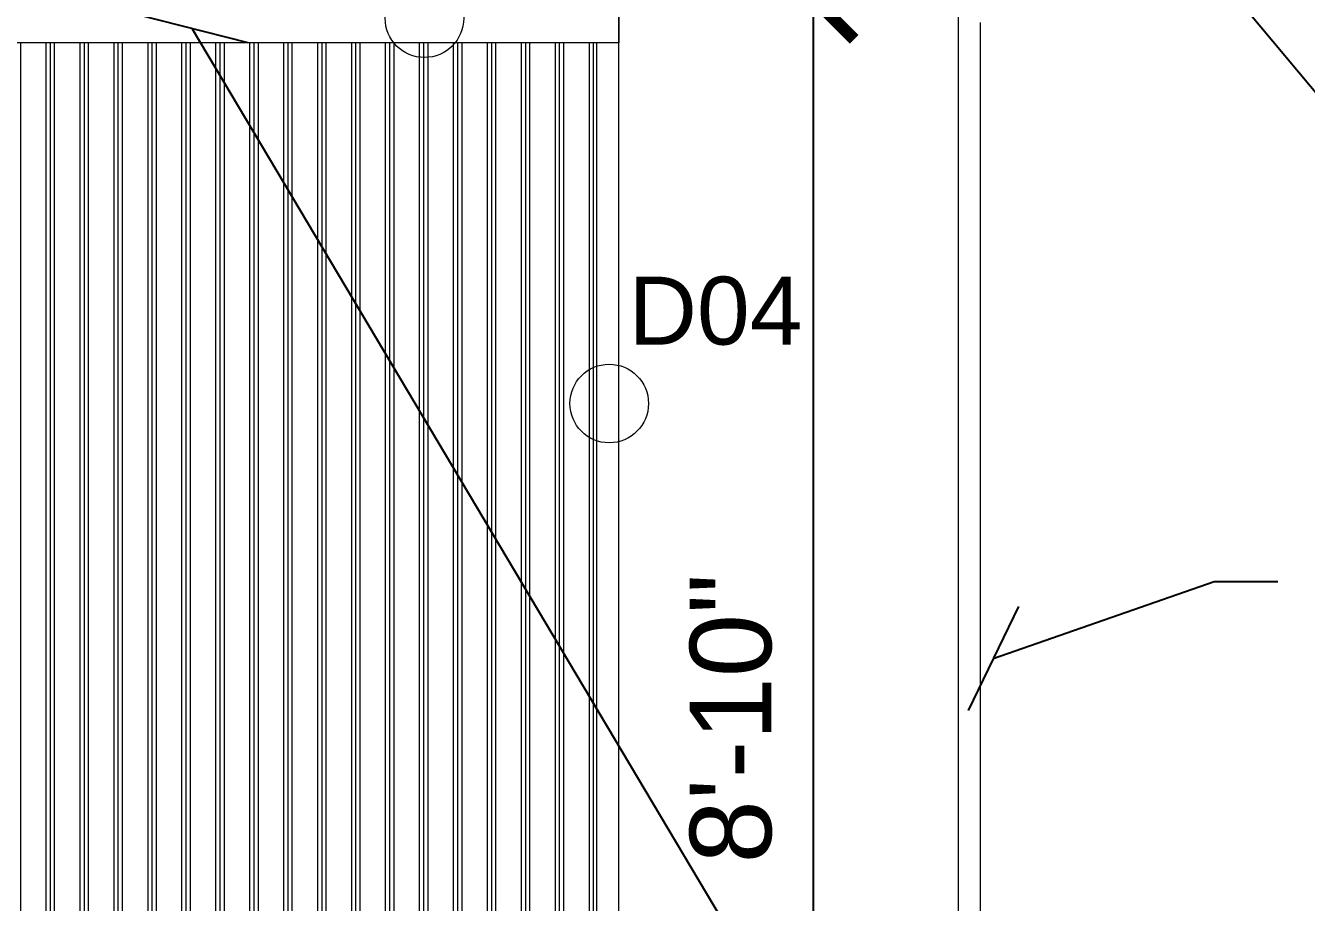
# Model space of a CAD drawing. Extents: x 65572 to 72871, y 30718 to 33858.
# Drawn here: x 66226.9 to 66321.2, y 33456 to 33520.6 of the extents above; entities that cross this region are included whole.
import ezdxf

# ---------------------------------------------------------------- set-up
doc = ezdxf.new("R2010")
doc.units = 0
doc.header["$LTSCALE"] = 0.5
doc.header["$MEASUREMENT"] = 0
doc.layers.get('0').update_dxf_attribs({"color": 20, "linetype": 'CONTINUOUS'})
doc.layers.get('DEFPOINTS').update_dxf_attribs({"linetype": 'CONTINUOUS', "lineweight": 5})
for name, color, linetype, lineweight in [('Annotations', 40, 'CONTINUOUS', 5), ('Hatches', 8, 'CONTINUOUS', 5), ('Viewed', 150, 'CONTINUOUS', 9)]:
    doc.layers.add(name, color=color, linetype=linetype, lineweight=lineweight)
doc.styles.get("Standard").update_dxf_attribs({"font": 'arial.ttf'})
doc.dimstyles.new('ARCH', dxfattribs={"dimscale": 96, "dimtxt": 0.0625, "dimasz": 0.0625, "dimexe": 0.04, "dimexo": 0.09375, "dimgap": 0.03125, "dimtad": 1, "dimdec": 0, "dimrnd": 0.0625, "dimzin": 3, "dimdsep": 46, "dimlunit": 4, "dimtxsty": 'Standard', "dimblk1": 'ARCHTICK', "dimblk2": 'ARCHTICK', "dimsah": 1, "dimcen": 0, "dimdle": 0.03125, "dimclrd": 256, "dimclre": 256, "dimclrt": 256, "dimazin": 0, "dimtfac": 1, "dimtdec": 0, "dimtmove": 2, "dimatfit": 3, "dimldrblk": 'OBLIQUE', "dimfxl": 0.3, "dimfxlon": 1, "dimfrac": 2, "dimarcsym": 0})

# ---------------------------------------------------------------- blocks, each defined once
blk = doc.blocks.new('_ArchTick')
at = {"const_width": 0.15}
blk.add_lwpolyline([(-0.5, -0.5), (0.5, 0.5)], dxfattribs=at)
blk = doc.blocks.new('*D9')
at = {"layer": 'Annotations', "linetype": 'ByBlock', "lineweight": -2}
for p, q in [((66284.95, 33413.562), (66284.95, 33525.563)), ((66279.623, 33522.563), (66288.79, 33522.563)), ((66279.623, 33416.562), (66288.79, 33416.562))]:
    blk.add_line(p, q, dxfattribs=at)
at = {"layer": 'DEFPOINTS', "color": 0}
for p in [(66270.623, 33522.563), (66284.95, 33522.563), (66270.623, 33416.562)]:
    blk.add_point(p, dxfattribs=at)
at = {"layer": 'Annotations', "lineweight": -2, "xscale": 6, "yscale": 6, "zscale": 6}
for p, rotation in [((66284.95, 33522.563), 89.99999999708184), ((66284.95, 33416.562), 269.9999999970818)]:
    blk.add_blockref('_ArchTick', p, dxfattribs=dict(at, rotation=rotation))
at = {"layer": 'Annotations', "insert": (66278.887, 33469.563), "char_height": 6, "attachment_point": 5, "rotation": 90}
blk.add_mtext('8\'-10"', dxfattribs=at)
blk = doc.blocks.new('_Oblique')
at = {"lineweight": -2}
blk.add_line((-0.5, -0.5), (0.5, 0.5), dxfattribs=at)

msp = doc.modelspace()

# ---------------------------------------------------------------- hatches: boundary and pattern name
at = {"layer": 'Hatches', "linetype": 'ByBlock', "true_color": 0xc9c9c9}
h = msp.add_hatch(dxfattribs=at)
h.set_pattern_fill('PLAST', color=9, scale=10, style=0)
h.set_pattern_definition([(90, (65831.572, 32663.2632), (-2.5, 2e-16), []), (90, (65831.2594, 32663.2632), (-2.5, 2e-16), []), (90, (65830.947, 32663.2632), (-2.5, 2e-16), [])])
h.paths.add_polyline_path([(66216.992021, 33419.147431), (66216.992021, 33433.40099), (66236.677157, 33433.40099), (66236.677157, 33418.790937), (66268.99774, 33418.205618), (66268.99774, 33519.312843), (66179.266837, 33519.312843), (66179.266837, 33419.830626)])

# ---------------------------------------------------------------- linework, layer by layer
at = {"layer": 'Annotations'}
for centre in [(66256.303784, 33521.121575), (66269.910743, 33492.754525)]:
    msp.add_circle(centre, 2.892978, dxfattribs=at)
at = {"layer": 'Viewed', "linetype": 'ByBlock'}
for p, q in [((66270.622748, 33416.562339), (66270.622748, 33550.062994)), ((66270.622748, 33522.562859), (66270.622748, 33519.312843)), ((66295.622871, 33416.562339), (66295.622871, 33522.562859)), ((66297.247879, 33418.205618), (66297.247879, 33520.812851)), ((66297.247879, 33418.205618), (66297.247879, 33520.812851)), ((66297.247879, 33418.205618), (66297.247879, 33520.812851)), ((66297.247879, 33418.205618), (66297.247879, 33520.812851)), ((66297.247879, 33418.205618), (66297.247879, 33520.812851)), ((66297.247879, 33418.205618), (66297.247879, 33520.812851)), ((66270.622748, 33519.312843), (66132.622071, 33519.312843)), ((66268.99774, 33418.205618), (66268.99774, 33519.312843)), ((66270.622748, 33418.205618), (66270.622748, 33519.312843))]:
    msp.add_line(p, q, dxfattribs=at)

# ---------------------------------------------------------------- texts
at = {"layer": 'Annotations', "insert": (66271.328894, 33502.093069), "char_height": 5, "width": 60.99887021, "attachment_point": 1}
msp.add_mtext('{D04}', dxfattribs=at)

# ---------------------------------------------------------------- dimensions: what is measured, and where the dimension line sits
at = {"layer": 'Annotations', "linetype": 'ByBlock'}
dim = msp.add_linear_dim(base=(66284.950172, 33522.562859), p1=(66270.622748, 33416.562339), p2=(66270.622748, 33522.562859), angle=90, dimstyle='ARCH', dxfattribs=at)
dim.commit()
dim.dimension.update_dxf_attribs({"geometry": '*D9', "text_midpoint": (66278.887172, 33469.562599)})

# ---------------------------------------------------------------- leaders
for points in [[(66315.779259, 33523.014672), (66330.71668, 33505.139109), (66345.088029, 33505.139109)], [(66239.209834, 33520.343031), (66314.465616, 33393.85132), (66319.158468, 33393.85132)], [(66298.189493, 33473.981247), (66314.465616, 33479.638832), (66319.158468, 33479.638832)]]:
    msp.add_leader(points, dimstyle='ARCH', dxfattribs=at)

doc.saveas('drawing.dxf')
